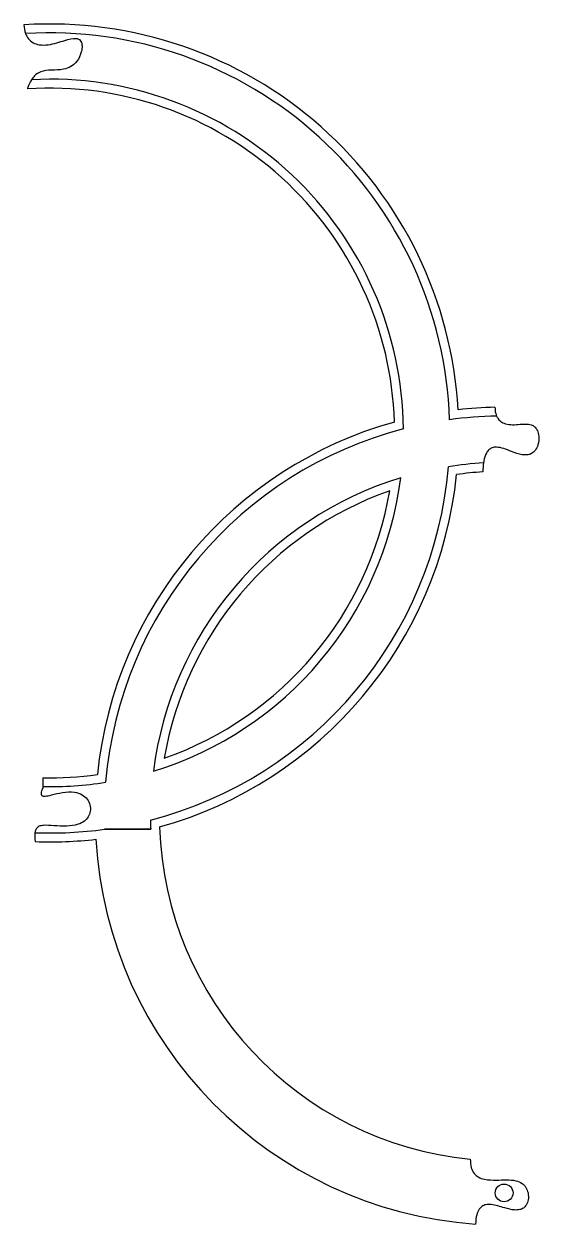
# Model space of a CAD drawing. Header units: millimetres. Extents: x -328 to -39, y -303 to 370.
import ezdxf

# ---------------------------------------------------------------- set-up
doc = ezdxf.new("R2010")
doc.units = ezdxf.units.MM
doc.layers.get('0').update_dxf_attribs({"linetype": 'CONTINUOUS'})

msp = doc.modelspace()

# ---------------------------------------------------------------- linework, layer by layer
for p, q in [((-317.25, -52.86), (-317.15, -57.86)), ((-317.15, -57.86), (-317.14, -58.49)), ((-256.58, -81.81), (-282.59, -81.81)), ((-282.59, -81.81), (-256.58, -81.81))]:
    msp.add_line(p, q)
msp.add_circle((-58.17, -285.95), 5)
for centre, radius, start, end in [((-313.17, 140.65), 229.55, 3.25843, 93.64046), ((-313.17, 140.65), 224.55, 1.89194, 93.484), ((-313.17, 140.65), 224.55, 1.89194, 93.484), ((-313.17, 140.65), 198.55, 0.66069, 93.00284), ((-313.17, 140.65), 198.55, 0.66069, 93.00284), ((-313.17, 140.65), 193.55, 1.80594, 93.74651), ((-58.17, -74.4), 229.55, 91.27823, 96.45886), ((-58.17, -74.4), 224.55, 91.08, 97.82535), ((-58.17, -74.4), 224.55, 91.08, 97.82535), ((-58.17, -74.4), 229.55, 105.55249, 174.1648), ((-58.17, -74.4), 224.55, 104.56363, 175.15366), ((-58.17, -74.4), 224.55, 104.56363, 175.15366), ((-313.17, 140.65), 224.55, 284.56363, 355.15366), ((-313.17, 140.65), 224.55, 284.56363, 355.15366), ((-58.17, -74.4), 198.55, 93.33807, 99.0566), ((-58.17, -74.4), 198.55, 93.33807, 99.0566), ((-313.17, 140.65), 198.55, 287.00084, 352.71645), ((-58.17, -74.4), 198.55, 107.00084, 172.71645), ((-58.17, -74.4), 198.55, 107.00084, 172.71645), ((-313.17, 140.65), 198.55, 287.00084, 352.71645), ((-313.17, 140.65), 229.55, 285.55249, 354.1648), ((-58.17, -74.4), 193.55, 93.55102, 97.91135), ((-58.17, -74.4), 193.55, 109.36891, 170.34838), ((-313.17, 140.65), 193.55, 289.36891, 350.34838), ((-313.17, 140.65), 193.55, 268.79122, 277.91135), ((-313.17, 140.65), 198.55, 268.84978, 279.0566), ((-313.17, 140.65), 198.55, 268.84978, 279.0566), ((-58.17, -74.4), 198.55, 180.66069, 182.1398), ((-58.17, -74.4), 198.55, 180.66069, 182.1398), ((-58.17, -74.4), 193.55, 181.80594, 264.3776), ((-313.17, 140.65), 224.55, 267.84988, 277.82535), ((-313.17, 140.65), 224.55, 267.84988, 277.82535), ((-313.17, 140.65), 229.55, 267.93972, 276.45886), ((-58.17, -74.4), 229.55, 183.25843, 266.00144)]:
    msp.add_arc(centre, radius, start, end)
for points in [[(-327.74, 369.73), (-327.67, 368.05), (-327.4, 366.35), (-326.81, 364.78)], [(-69.73, 123.82), (-69.94, 122.39), (-70.09, 120.73), (-70.15, 118.78)]]:
    msp.add_open_spline(points, degree=3)
for points, knots in [([(-326.81, 364.78), (-326.43, 363.75), (-325.9, 362.77), (-324.48, 360.99), (-323.61, 360.25), (-321.55, 359.11), (-320.4, 358.75), (-317.56, 358.28), (-315.83, 358.35), (-310.94, 359.03), (-307.74, 360.12), (-302.51, 361.7), (-300.35, 362.26), (-298.13, 362.08), (-297.6, 361.96), (-296.75, 361.54), (-296.43, 361.3), (-295.87, 360.66), (-295.66, 360.28), (-295.28, 359.29), (-295.17, 358.64), (-295.08, 356.93), (-295.23, 355.72), (-296.01, 352.76), (-296.84, 350.9), (-299.13, 347.91), (-300.29, 346.95), (-302.75, 345.53), (-304.1, 345.08), (-307.77, 344.38), (-310.08, 344.4), (-314.41, 344.2), (-316.47, 344), (-319.67, 342.76), (-320.8, 342.05), (-322.48, 340.44), (-323.06, 339.71), (-323.57, 338.92)], [0.096599, 0.096599, 0.096599, 0.096599, 0.430208, 0.430208, 0.778784, 0.778784, 1.138958, 1.138958, 1.644538, 1.644538, 2.616207, 2.616207, 3.434886, 3.434886, 3.690703, 3.690703, 3.890248, 3.890248, 4.097473, 4.097473, 4.402316, 4.402316, 4.921591, 4.921591, 5.652337, 5.652337, 6.276595, 6.276595, 6.930403, 6.930403, 7.949397, 7.949397, 8.875772, 8.875772, 9.503569, 9.503569, 9.929771, 9.929771, 9.929771, 9.929771]), ([(-323.57, 338.92), (-324.42, 337.6), (-325.06, 336.12), (-325.64, 334.36), (-325.73, 334.08), (-325.81, 333.78)], [0.0939066, 0.0939066, 0.0939066, 0.0939066, 0.5643361, 0.5643361, 0.6515095, 0.6515095, 0.6515095, 0.6515095]), ([(-63.29, 155.1), (-63.3, 153.9), (-63.2, 152.71), (-62.77, 151.08), (-62.61, 150.58), (-62.4, 150.11)], [2.3594877, 2.3594877, 2.3594877, 2.3594877, 2.7323969, 2.7323969, 2.8981248, 2.8981248, 2.8981248, 2.8981248]), ([(-62.4, 150.11), (-62.27, 149.82), (-62.12, 149.53), (-61.46, 148.42), (-60.82, 147.7), (-59.27, 146.54), (-58.4, 146.13), (-56.18, 145.44), (-54.81, 145.3), (-50.52, 145.23), (-47.59, 145.77), (-44.14, 145.53), (-43.23, 145.36), (-41.75, 144.72), (-41.17, 144.32), (-40.16, 143.27), (-39.77, 142.64), (-39.04, 140.99), (-38.81, 139.91), (-38.57, 137.23), (-38.73, 135.51), (-39.53, 132.82), (-40.05, 131.7), (-41.31, 130.09), (-41.94, 129.52), (-43.39, 128.71), (-44.14, 128.47), (-45.96, 128.21), (-47.03, 128.27), (-50, 128.76), (-52.04, 129.5), (-56.98, 131.38), (-59.89, 132.57), (-63.26, 132.67), (-64.09, 132.57), (-65.54, 132.05), (-66.13, 131.68), (-67.26, 130.64), (-67.74, 129.96), (-68.78, 128.01), (-69.22, 126.54), (-69.6, 124.61), (-69.67, 124.22), (-69.73, 123.82)], [2.972946, 2.972946, 2.972946, 2.972946, 3.078456, 3.078456, 3.391612, 3.391612, 3.704892, 3.704892, 4.142225, 4.142225, 5.086582, 5.086582, 5.450254, 5.450254, 5.742363, 5.742363, 6.043185, 6.043185, 6.476353, 6.476353, 7.133668, 7.133668, 7.616309, 7.616309, 7.964234, 7.964234, 8.288519, 8.288519, 8.709309, 8.709309, 9.510474, 9.510474, 10.692957, 10.692957, 11.079446, 11.079446, 11.410223, 11.410223, 11.792506, 11.792506, 12.435934, 12.435934, 12.588968, 12.588968, 12.588968, 12.588968]), ([(-317.14, -58.49), (-317.76, -59.81), (-318.1, -60.86), (-318.16, -61.87), (-318.14, -62.12), (-318.02, -62.5), (-317.95, -62.63), (-317.76, -62.86), (-317.65, -62.95), (-317.36, -63.11), (-317.18, -63.16), (-316.66, -63.26), (-316.28, -63.26), (-314.91, -63.16), (-313.68, -62.88), (-308.64, -61.64), (-303.79, -60.3), (-297.83, -61.2), (-296.37, -61.66), (-293.97, -63.09), (-293.04, -63.92), (-291.58, -65.89), (-291.06, -66.99), (-290.46, -69.31), (-290.39, -70.53), (-290.72, -72.81), (-291.09, -73.86), (-292.23, -75.75), (-292.97, -76.55), (-294.91, -78.03), (-296.12, -78.61), (-299.39, -79.68), (-301.59, -79.94), (-308.6, -80.19), (-313.45, -79.39), (-317.67, -79.73), (-318.47, -79.88), (-319.6, -80.35), (-320.02, -80.61), (-320.72, -81.3), (-320.97, -81.69), (-321.36, -82.58), (-321.51, -83.12), (-321.59, -83.74)], [0, 0, 0, 0, 0.436226, 0.436226, 0.569609, 0.569609, 0.656883, 0.656883, 0.736348, 0.736348, 0.840834, 0.840834, 1.031277, 1.031277, 1.489333, 1.489333, 2.683626, 2.683626, 3.0905, 3.0905, 3.426157, 3.426157, 3.747058, 3.747058, 4.06955, 4.06955, 4.365663, 4.365663, 4.660217, 4.660217, 5.015426, 5.015426, 5.578432, 5.578432, 6.885184, 6.885184, 7.246012, 7.246012, 7.500444, 7.500444, 7.734424, 7.734424, 7.989008, 7.989008, 7.989008, 7.989008]), ([(-321.59, -83.74), (-321.6, -83.81), (-321.61, -83.89), (-321.77, -85.31), (-321.66, -86.93), (-321.43, -88.66), (-321.43, -88.71), (-321.42, -88.75)], [7.9965153, 7.9965153, 7.9965153, 7.9965153, 8.0281848, 8.0281848, 8.6070685, 8.6070685, 8.622879, 8.622879, 8.622879, 8.622879]), ([(-77.13, -267.01), (-77.17, -268.62), (-77.04, -270.27), (-76.26, -272.96), (-75.74, -274.05), (-74.32, -275.8), (-73.54, -276.45), (-71.57, -277.6), (-70.37, -278), (-67.06, -278.71), (-64.77, -278.76), (-58.7, -278.67), (-54.84, -278.34), (-50.34, -279.41), (-49.16, -279.88), (-47.24, -281.22), (-46.51, -281.99), (-45.36, -283.82), (-44.96, -284.87), (-44.46, -287.23), (-44.44, -288.59), (-44.86, -290.89), (-45.21, -291.89), (-46.18, -293.41), (-46.71, -293.98), (-47.96, -294.86), (-48.64, -295.14), (-50.3, -295.55), (-51.28, -295.58), (-54.03, -295.38), (-55.94, -294.89), (-60.4, -293.58), (-62.98, -292.71), (-66.39, -292.33), (-67.47, -292.33), (-69.27, -292.74), (-69.97, -293.04), (-71.24, -293.94), (-71.76, -294.5), (-72.78, -296.05), (-73.19, -297.1), (-73.93, -299.8), (-74.12, -301.64), (-74.17, -303.39)], [2.809357, 2.809357, 2.809357, 2.809357, 3.477185, 3.477185, 3.98944, 3.98944, 4.425731, 4.425731, 4.95003, 4.95003, 5.851824, 5.851824, 7.38398, 7.38398, 7.972394, 7.972394, 8.462898, 8.462898, 8.972031, 8.972031, 9.578448, 9.578448, 10.05523, 10.05523, 10.418199, 10.418199, 10.763076, 10.763076, 11.209042, 11.209042, 12.038969, 12.038969, 13.169951, 13.169951, 13.67043, 13.67043, 14.041696, 14.041696, 14.407853, 14.407853, 14.925589, 14.925589, 15.737602, 15.737602, 15.737602, 15.737602])]:
    msp.add_open_spline(points, degree=3, knots=knots)

doc.saveas('drawing.dxf')
